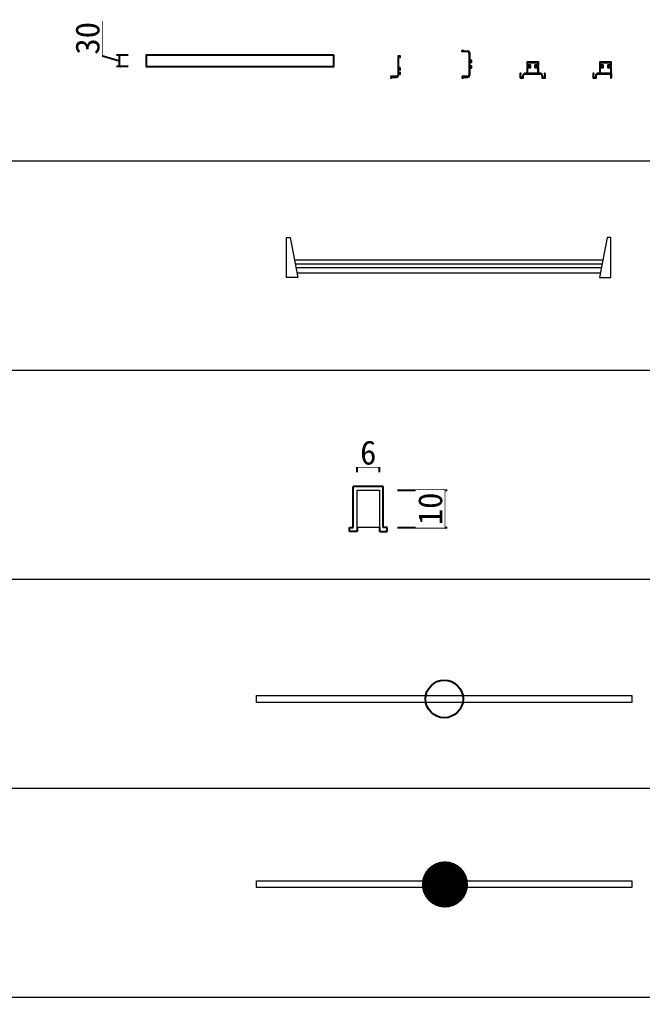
# Model space of a CAD drawing. Header units: millimetres. Extents: x 29318 to 134049, y -332664 to 3734.
# Drawn here: x 36021 to 37680, y -169020 to -166416 of the extents above; entities that cross this region are included whole.
import ezdxf

# ---------------------------------------------------------------- set-up
doc = ezdxf.new("R2010")
doc.units = ezdxf.units.MM
doc.layers.add('样柜剖线色', color=5, linetype='Continuous', lineweight=13)
doc.layers.add('样柜柜体色', color=30, linetype='Continuous', lineweight=9)
doc.styles.add('样式 1', font='italic.shx')
doc.styles.add('绪文字标注', font='')
doc.styles.get('绪文字标注').set_extended_font_data('SimSun')
doc.dimstyles.new('郑科代', dxfattribs={"dimscale": 8, "dimtxt": 8, "dimasz": 0.8, "dimexe": 1, "dimexo": 6, "dimtad": 1, "dimdec": 1, "dimdsep": 46, "dimtxsty": '样式 1', "dimblk": 'ARCHTICK', "dimcen": 2.5, "dimclrd": 83, "dimclre": 83, "dimclrt": 1, "dimadec": 0, "dimazin": 0, "dimtfac": 1, "dimtdec": 1, "dimtmove": 1, "dimatfit": 3, "dimldrblk": 'ARCHTICK', "dimfxl": 1, "dimtfill": 1, "dimtfillclr": 252, "dimarcsym": 0})

# ---------------------------------------------------------------- blocks, each defined once
blk = doc.blocks.new('_ArchTick')
at = {"color": 0, "linetype": 'ByBlock', "const_width": 0.15}
blk.add_lwpolyline([(-0.5, -0.5), (0.5, 0.5)], dxfattribs=at)
blk = doc.blocks.new('*D3070')
at = {"layer": 'Defpoints', "color": 0}
for p in [(36919.9, -167669), (36979.9, -167669)]:
    blk.add_point(p, dxfattribs=at)
at = {"layer": '样柜剖线色', "color": 83, "linetype": 'Continuous', "lineweight": -2, "ltscale": 3}
for p, q in [((36919.9, -167621), (36919.9, -167598.5)), ((36979.9, -167621), (36979.9, -167598.5)), ((36919.9, -167606.5), (36979.9, -167606.5))]:
    blk.add_line(p, q, dxfattribs=at)
at = {"layer": '样柜剖线色', "color": 83, "lineweight": -2, "xscale": 6.4, "yscale": 6.4, "zscale": 6.4, "rotation": 180}
blk.add_blockref('_ArchTick', (36919.9, -167606.5), dxfattribs=at)
at = {"layer": '样柜剖线色', "color": 83, "lineweight": -2, "xscale": 6.4, "yscale": 6.4, "zscale": 6.4}
blk.add_blockref('_ArchTick', (36979.9, -167606.5), dxfattribs=at)
at = {"layer": '样柜剖线色', "color": 1, "insert": (36949.9, -167569.5), "char_height": 64, "attachment_point": 5, "style": '绪文字标注', "bg_fill": 3, "box_fill_scale": 1.1, "bg_fill_color": 257, "bg_fill_transparency": 0}
blk.add_mtext('6', dxfattribs=at)
at = {"layer": 'Defpoints', "color": 0}
blk.add_point((36979.9, -167606.5), dxfattribs=at)
blk = doc.blocks.new('*D3071')
at = {"layer": 'Defpoints', "color": 0}
for p in [(36979.9, -167669), (36979.9, -167769)]:
    blk.add_point(p, dxfattribs=at)
at = {"layer": '样柜剖线色', "color": 83, "linetype": 'Continuous', "lineweight": -2, "ltscale": 3}
for p, q in [((37027.9, -167669), (37160.3, -167669)), ((37152.3, -167669), (37152.3, -167769)), ((37027.9, -167769), (37160.3, -167769))]:
    blk.add_line(p, q, dxfattribs=at)
at = {"layer": '样柜剖线色', "color": 83, "lineweight": -2, "xscale": 6.4, "yscale": 6.4, "zscale": 6.4}
for p, rotation in [((37152.3, -167669), 90), ((37152.3, -167769), 270)]:
    blk.add_blockref('_ArchTick', p, dxfattribs=dict(at, rotation=rotation))
at = {"layer": '样柜剖线色', "color": 1, "insert": (37115.3, -167719), "char_height": 64, "attachment_point": 5, "rotation": 90, "style": '绪文字标注', "bg_fill": 3, "box_fill_scale": 1.1, "bg_fill_color": 257, "bg_fill_transparency": 0}
blk.add_mtext('10', dxfattribs=at)
at = {"layer": 'Defpoints', "color": 0}
blk.add_point((37152.3, -167769), dxfattribs=at)
blk = doc.blocks.new('*D3081')
at = {"layer": 'Defpoints', "color": 0}
for p in [(36286.8, -166510.8), (36357.8, -166510.8), (36357.8, -166540.8)]:
    blk.add_point(p, dxfattribs=at)
at = {"layer": '样柜剖线色', "color": 83, "linetype": 'Continuous', "lineweight": -2, "ltscale": 3}
for p, q in [((36239.3, -166420.1), (36239.3, -166511.6)), ((36239.3, -166511.6), (36286.8, -166525.8)), ((36309.8, -166510.8), (36278.8, -166510.8)), ((36286.8, -166540.8), (36286.8, -166510.8)), ((36309.8, -166540.8), (36278.8, -166540.8))]:
    blk.add_line(p, q, dxfattribs=at)
at = {"layer": '样柜剖线色', "color": 83, "lineweight": -2, "xscale": 6.4, "yscale": 6.4, "zscale": 6.4}
for p, rotation in [((36286.8, -166510.8), 90), ((36286.8, -166540.8), 270)]:
    blk.add_blockref('_ArchTick', p, dxfattribs=dict(at, rotation=rotation))
at = {"layer": '样柜剖线色', "color": 1, "insert": (36202.3, -166465.8), "char_height": 64, "attachment_point": 5, "rotation": 90, "style": '绪文字标注', "bg_fill": 3, "box_fill_scale": 1.1, "bg_fill_color": 257, "bg_fill_transparency": 0}
blk.add_mtext('30', dxfattribs=at)

msp = doc.modelspace()

# ---------------------------------------------------------------- linework, layer by layer
at = {"color": 5}
for p, q in [((37199.85, -166500.88), (37199.85, -166498.38)), ((37200.35, -166497.88), (37202.35, -166497.88)), ((37214.05, -166501.38), (37200.35, -166501.38)), ((37202.35, -166498.88), (37200.85, -166498.88)), ((37200.85, -166498.88), (37200.85, -166500.38)), ((37200.85, -166500.38), (37214.05, -166500.38)), ((37202.85, -166498.38), (37202.85, -166498.38)), ((37219.05, -166506.38), (37219.05, -166562.88)), ((37220.05, -166524.38), (37220.05, -166506.38)), ((37220.05, -166542.88), (37220.05, -166526.38)), ((37224.55, -166524.88), (37220.55, -166524.88)), ((37220.55, -166525.88), (37224.05, -166525.88)), ((37224.05, -166525.88), (37224.05, -166529.13)), ((37224.55, -166529.63), (37224.55, -166529.63)), ((37225.05, -166529.13), (37225.05, -166525.38)), ((37220.05, -166562.88), (37220.05, -166544.88)), ((37224.05, -166543.38), (37220.55, -166543.38)), ((37220.55, -166544.38), (37224.55, -166544.38)), ((37224.05, -166540.13), (37224.05, -166543.38)), ((37224.55, -166539.63), (37224.55, -166539.63)), ((37225.05, -166543.88), (37225.05, -166540.13)), ((37596.9, -166559.38), (37596.9, -166570.88)), ((37199.85, -166568.38), (37199.85, -166570.88)), ((37214.05, -166567.88), (37200.35, -166567.88)), ((37200.35, -166571.38), (37202.35, -166571.38)), ((37200.85, -166570.38), (37200.85, -166568.88)), ((37200.85, -166568.88), (37214.05, -166568.88)), ((37202.35, -166570.38), (37200.85, -166570.38)), ((37202.85, -166570.88), (37202.85, -166570.88)), ((37596.4, -166571.38), (37596.4, -166571.38))]:
    msp.add_line(p, q, dxfattribs=at)
at = {"color": 6, "lineweight": 9}
for p, q in [((37574.74, -167056.49), (36753.4, -167056.49)), ((37572.67, -167067.46), (36755.47, -167067.46)), ((37570.78, -167077.46), (36757.36, -167077.46)), ((37568.14, -167091.49), (36760.01, -167091.49))]:
    msp.add_line(p, q, dxfattribs=at)
at = {"color": 0, "ltscale": 3}
for p, q in [((36899.86, -167778.96), (36899.86, -167768.96)), ((36899.86, -167768.96), (36909.86, -167768.96)), ((36919.86, -167778.96), (36899.86, -167778.96)), ((36919.86, -167768.96), (36919.86, -167778.96))]:
    msp.add_line(p, q, dxfattribs=at)
at = {"color": 5}
msp.add_lwpolyline([(36857.76, -166510.83), (36357.76, -166510.83), (36357.76, -166540.83), (36857.76, -166540.83)], close=True, dxfattribs=at)
for points in [[(37034.59, -166516.38), (37034.59, -166516.38, 0.4142136), (37035.09, -166515.88), (37035.09, -166513.88, 0.4142136), (37034.59, -166513.38), (37029.59, -166513.38, 0.4142136), (37029.09, -166513.88), (37029.09, -166562.88, -0.4142136), (37024.09, -166567.88), (37010.39, -166567.88, 0.4142136), (37009.89, -166568.38), (37009.89, -166570.88, 0.4142136), (37010.39, -166571.38), (37012.39, -166571.38, 0.4142136), (37012.89, -166570.88), (37012.89, -166570.88, 0.4142136), (37012.39, -166570.38), (37010.89, -166570.38), (37010.89, -166568.88), (37024.09, -166568.88, 0.4142136), (37030.09, -166562.88), (37030.09, -166561.88, -0.4142136), (37030.59, -166561.38), (37034.59, -166561.38, 0.4142136), (37035.09, -166560.88), (37035.09, -166557.13, 0.4142136), (37034.59, -166556.63), (37034.59, -166556.63, 0.4142136), (37034.09, -166557.13), (37034.09, -166560.38), (37030.59, -166560.38, -0.4142136), (37030.09, -166559.88), (37030.09, -166546.38, -0.4142136), (37030.59, -166545.88), (37034.09, -166545.88), (37034.09, -166549.13, 0.4142136), (37034.59, -166549.63), (37034.59, -166549.63, 0.4142136), (37035.09, -166549.13), (37035.09, -166545.38, 0.4142136), (37034.59, -166544.88), (37030.59, -166544.88, -0.4142136), (37030.09, -166544.38), (37030.09, -166514.38), (37034.09, -166514.38), (37034.09, -166515.88, 0.4142136)], [(37421.12, -166559.38), (37419.12, -166559.38), (37419.12, -166560.38), (37420.12, -166560.38), (37420.12, -166570.38), (37413.87, -166570.38), (37413.87, -166565.38, 0.4142136), (37407.87, -166559.38), (37402.87, -166559.38), (37402.87, -166542.88), (37401.37, -166542.18), (37401.37, -166542.28, -0.4142136), (37401.27, -166542.38), (37394.87, -166542.38), (37394.87, -166538.38), (37401.27, -166538.38, -0.4142136), (37401.37, -166538.48), (37401.37, -166538.58), (37402.87, -166537.88), (37402.87, -166529.38), (37372.87, -166529.38), (37372.87, -166537.88), (37374.37, -166538.58), (37374.37, -166538.48, -0.4142136), (37374.47, -166538.38), (37380.87, -166538.38), (37380.87, -166542.38), (37374.47, -166542.38, -0.4142136), (37374.37, -166542.28), (37374.37, -166542.18), (37372.87, -166542.88), (37372.87, -166559.38), (37367.87, -166559.38, 0.4142136), (37361.87, -166565.38), (37361.87, -166570.38), (37355.62, -166570.38), (37355.62, -166560.38), (37356.62, -166560.38), (37356.62, -166559.38), (37354.62, -166559.38), (37354.62, -166570.58, 0.4142136), (37355.42, -166571.38), (37362.07, -166571.38, 0.4142136), (37362.87, -166570.58), (37362.87, -166565.38, -0.4142136), (37367.87, -166560.38), (37407.87, -166560.38, -0.4142136), (37412.87, -166565.38), (37412.87, -166570.58, 0.4142136), (37413.67, -166571.38), (37420.32, -166571.38, 0.4142136), (37421.12, -166570.58)], [(37388.17, -166530.38), (37401.87, -166530.38), (37401.87, -166537.38), (37394.17, -166537.38, 0.4142136), (37393.87, -166537.68), (37393.87, -166543.08, 0.4142136), (37394.17, -166543.38), (37401.87, -166543.38), (37401.87, -166559.38), (37373.87, -166559.38), (37373.87, -166543.38), (37381.57, -166543.38, 0.4142136), (37381.87, -166543.08), (37381.87, -166537.68, 0.4142136), (37381.57, -166537.38), (37373.87, -166537.38), (37373.87, -166530.38), (37387.57, -166530.38), (37387.87, -166530.68)], [(37582.2, -166530.38), (37595.9, -166530.38), (37595.9, -166537.38), (37588.2, -166537.38, 0.4142136), (37587.9, -166537.68), (37587.9, -166543.08, 0.4142136), (37588.2, -166543.38), (37595.9, -166543.38), (37595.9, -166559.38), (37567.9, -166559.38), (37567.9, -166543.38), (37575.6, -166543.38, 0.4142136), (37575.9, -166543.08), (37575.9, -166537.68, 0.4142136), (37575.6, -166537.38), (37567.9, -166537.38), (37567.9, -166530.38), (37581.6, -166530.38), (37581.9, -166530.68)]]:
    msp.add_lwpolyline(points, format="xyb", close=True, dxfattribs=at)
msp.add_lwpolyline([(37596.9, -166559.38), (37596.9, -166542.88), (37595.4, -166542.18), (37595.4, -166542.28, -0.4142136), (37595.3, -166542.38), (37588.9, -166542.38), (37588.9, -166538.38), (37595.3, -166538.38, -0.4142136), (37595.4, -166538.48), (37595.4, -166538.58), (37596.9, -166537.88), (37596.9, -166529.38), (37566.9, -166529.38), (37566.9, -166537.88), (37568.4, -166538.58), (37568.4, -166538.48, -0.4142136), (37568.5, -166538.38), (37574.9, -166538.38), (37574.9, -166542.38), (37568.5, -166542.38, -0.4142136), (37568.4, -166542.28), (37568.4, -166542.18), (37566.9, -166542.88), (37566.9, -166559.38), (37561.9, -166559.38, 0.4142136), (37555.9, -166565.38), (37555.9, -166570.38), (37549.65, -166570.38), (37549.65, -166560.38), (37550.65, -166560.38), (37550.65, -166559.38), (37548.65, -166559.38), (37548.65, -166570.58, 0.4142136), (37549.45, -166571.38), (37556.1, -166571.38, 0.4142136), (37556.9, -166570.58), (37556.9, -166565.38, -0.4142136), (37561.9, -166560.38), (37595.4, -166560.38, -0.4142136), (37595.9, -166560.88), (37595.9, -166570.88)], format="xyb", dxfattribs=at)
msp.add_lwpolyline([(37373.87, -166559.38), (37401.87, -166559.38)], dxfattribs=at)
at = {"color": 6, "lineweight": 9}
for points in [[(36732.07, -166996.49), (36742.08, -166996.49), (36762.08, -167102.44), (36732.07, -167102.44)], [(37596.07, -166996.49), (37586.07, -166996.49), (37566.07, -167102.44), (37596.07, -167102.44)]]:
    msp.add_lwpolyline(points, close=True, dxfattribs=at)
at = {"color": 0, "ltscale": 3}
msp.add_circle((37152.31, -168225.16), 50, dxfattribs=at)
at = {"color": 5}
for centre, radius, start, end in [((37200.35, -166498.38), 0.5, 90, 180), ((37200.35, -166500.88), 0.5, 180, 270), ((37202.35, -166498.38), 0.5, 0, 90), ((37202.35, -166498.38), 0.5, 270, 0), ((37214.05, -166506.38), 6, 0, 90), ((37214.05, -166506.38), 5, 0, 90), ((37220.55, -166524.38), 0.5, 180, 270), ((37220.55, -166526.38), 0.5, 90, 180), ((37224.55, -166529.13), 0.5, 180, 270), ((37224.55, -166525.38), 0.5, 0, 90), ((37224.55, -166529.13), 0.5, 270, 0), ((37220.55, -166542.88), 0.5, 180, 270), ((37220.55, -166544.88), 0.5, 90, 180), ((37224.55, -166540.13), 0.5, 90, 180), ((37224.55, -166540.13), 0.5, 0, 90), ((37224.55, -166543.88), 0.5, 270, 0), ((37200.35, -166568.38), 0.5, 90, 180), ((37200.35, -166570.88), 0.5, 180, 270), ((37202.35, -166570.88), 0.5, 0, 90), ((37202.35, -166570.88), 0.5, 270, 0), ((37214.05, -166562.88), 5, 270, 0), ((37214.05, -166562.88), 6, 270, 0), ((37596.4, -166570.88), 0.5, 180, 270), ((37596.4, -166570.88), 0.5, 270, 0)]:
    msp.add_arc(centre, radius, start, end, dxfattribs=at)
at = {"layer": '样柜剖线色', "color": 127, "ltscale": 3}
for p, q in [((29317.57, -166792.55), (50405.55, -166792.55)), ((29317.57, -166792.55), (50405.55, -166792.55)), ((29317.57, -167349.43), (43011.56, -167349.43)), ((29317.57, -167906.3), (43011.56, -167906.3)), ((29317.57, -167906.3), (43011.56, -167906.3)), ((29317.57, -168463.18), (43011.56, -168463.18)), ((50405.55, -169020.05), (29317.57, -169020.05))]:
    msp.add_line(p, q, dxfattribs=at)
at = {"layer": '样柜剖线色', "color": 2, "ltscale": 3}
msp.add_lwpolyline([(36919.86, -167668.96), (36979.86, -167668.96), (36979.86, -167768.96), (36919.86, -167768.96)], close=True, dxfattribs=at)
at = {"layer": '样柜柜体色', "ltscale": 3}
for points in [[(36652.31, -168216.16), (37652.31, -168216.16), (37652.31, -168234.16), (36652.31, -168234.16)], [(36652.31, -168709.43), (37652.31, -168709.43), (37652.31, -168727.43), (36652.31, -168727.43)]]:
    msp.add_lwpolyline(points, close=True, dxfattribs=at)

# ---------------------------------------------------------------- texts
at = {"color": 0, "insert": (37085.67, -168670.88), "char_height": 100.24, "width": 112.3026, "attachment_point": 1, "style": '绪文字标注'}
msp.add_mtext('●', dxfattribs=at)

# ---------------------------------------------------------------- next in the draw order: dimensions: what is measured, and where the dimension line sits
at = {"layer": '样柜剖线色', "color": 0, "ltscale": 3}
dim = msp.add_linear_dim(base=(36286.79, -166510.83), p1=(36357.76, -166540.83), p2=(36357.76, -166510.83), angle=90, dimstyle='郑科代', override={"dimtxsty": '绪文字标注', "dimfxl": 20, "dimfxlon": 1, "dimtfillclr": 0, "dimarcsym": 1}, dxfattribs=at)
dim.commit()
dim.dimension.update_dxf_attribs({"geometry": '*D3081', "text_midpoint": (36202.29, -166506.58)})
dim = msp.add_linear_dim(base=(36979.86, -167606.51), p1=(36919.86, -167668.96), p2=(36979.86, -167668.96), text='6', dimstyle='郑科代', override={"dimtxsty": '绪文字标注', "dimfxl": 20, "dimfxlon": 1, "dimtfillclr": 0, "dimarcsym": 1}, dxfattribs=at)
dim.commit()
dim.dimension.update_dxf_attribs({"geometry": '*D3070', "text_midpoint": (36949.86, -167569.51)})

# ---------------------------------------------------------------- next in the draw order: linework, layer by layer
at = {"color": 0, "ltscale": 3}
msp.add_line((36909.86, -167768.96), (36909.86, -167658.96), dxfattribs=at)

# ---------------------------------------------------------------- next in the draw order: dimensions: what is measured, and where the dimension line sits
at = {"layer": '样柜剖线色', "color": 0, "ltscale": 3}
dim = msp.add_linear_dim(base=(37152.26, -167768.96), p1=(36979.86, -167668.96), p2=(36979.86, -167768.96), angle=90, text='10', dimstyle='郑科代', override={"dimtxsty": '绪文字标注', "dimfxl": 20, "dimfxlon": 1, "dimtfillclr": 0, "dimarcsym": 1}, dxfattribs=at)
dim.commit()
dim.dimension.update_dxf_attribs({"geometry": '*D3071', "text_midpoint": (37115.26, -167718.96)})

# ---------------------------------------------------------------- next in the draw order: linework, layer by layer
at = {"color": 0, "ltscale": 3}
for p, q in [((36989.86, -167658.96), (36909.86, -167658.96)), ((36989.86, -167768.96), (36989.86, -167658.96)), ((36979.86, -167768.96), (36979.86, -167778.96)), ((36979.86, -167778.96), (36999.86, -167778.96)), ((36999.86, -167768.96), (36989.86, -167768.96)), ((36999.86, -167778.96), (36999.86, -167768.96))]:
    msp.add_line(p, q, dxfattribs=at)

doc.saveas('drawing.dxf')
